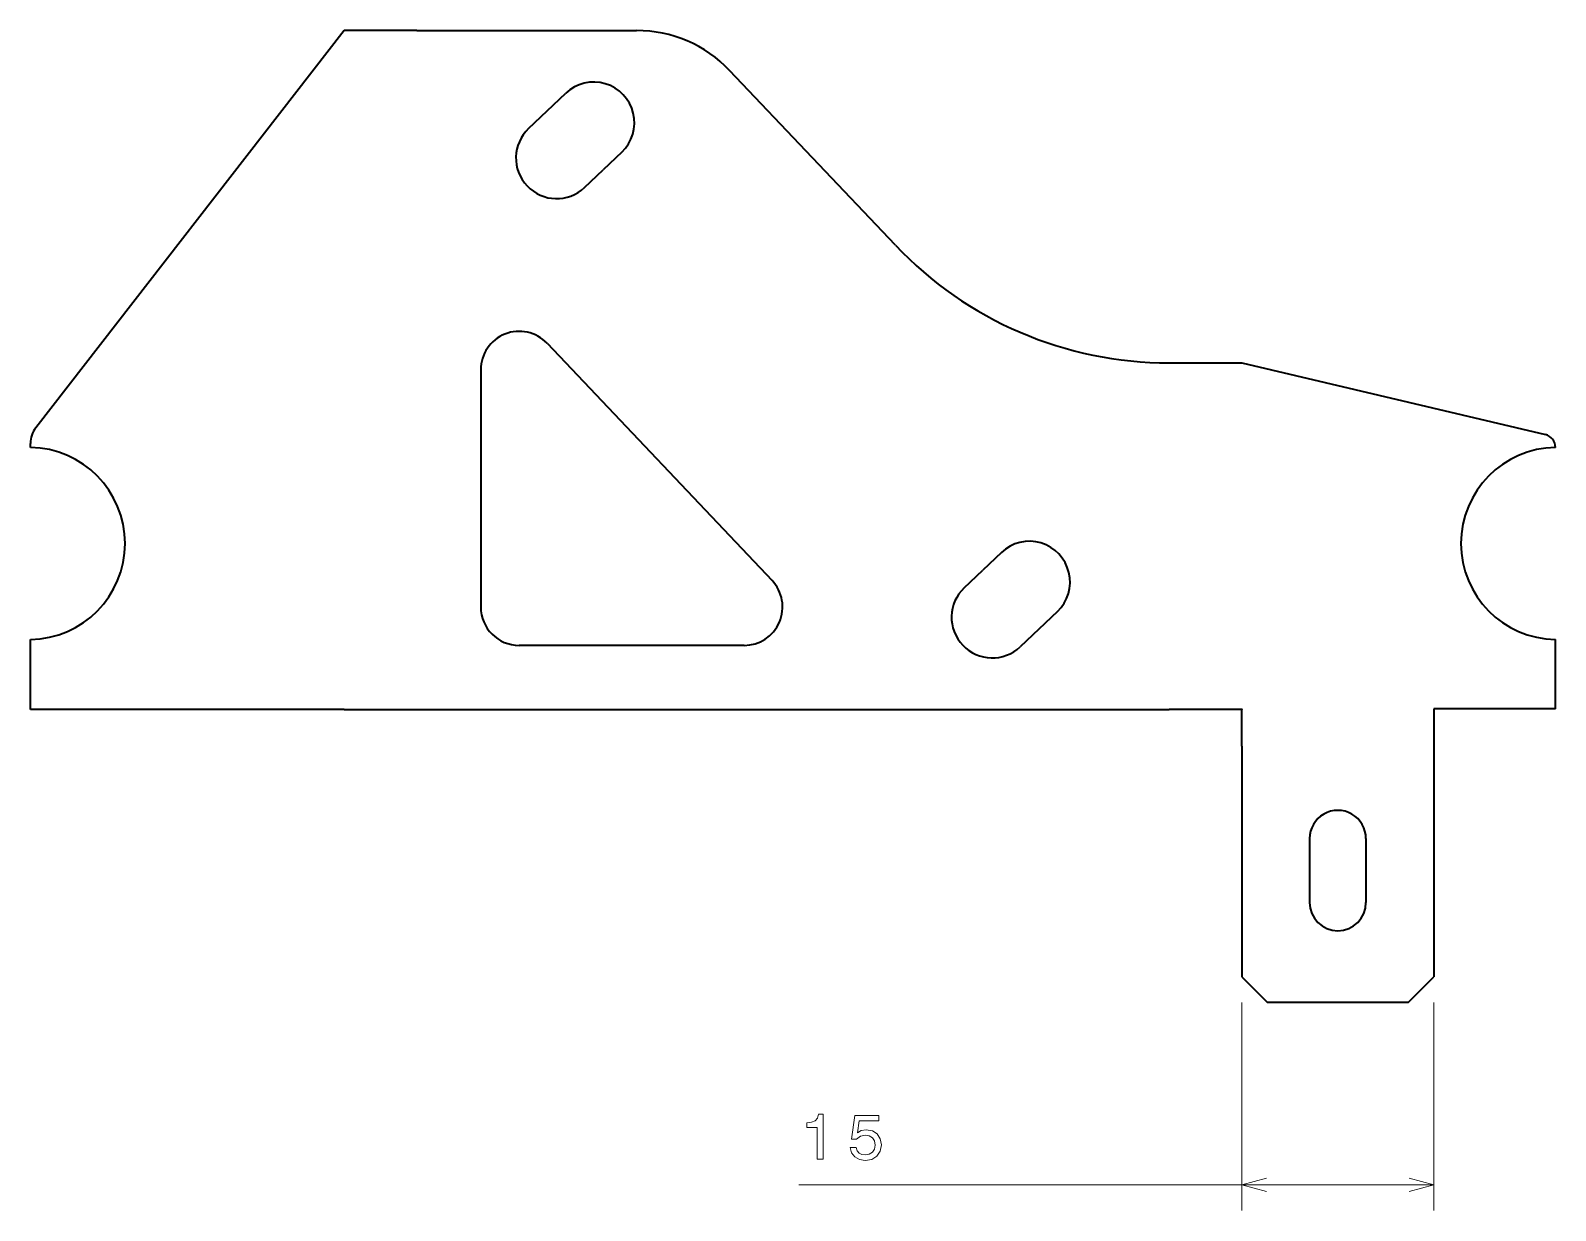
# Model space of a CAD drawing. Extents: x 145 to 265, y 78 to 171.
import ezdxf

# ---------------------------------------------------------------- set-up
doc = ezdxf.new("R2010")
doc.units = 0

msp = doc.modelspace()

# ---------------------------------------------------------------- linework, layer by layer
at = {"color": 7, "lineweight": 35}
for p, q in [((169.965851, 170.522217), (145.886276, 139.517593)), ((185.79837, 146.102661), (203.363602, 127.586937)), ((240.037994, 144.56839), (263.746429, 138.976257)), ((169.965851, 117.522217), (145.465851, 117.522217)), ((175.621918, 117.522217), (234.381927, 117.522217))]:
    msp.add_line(p, q, dxfattribs=at)
at = {"color": 7, "lineweight": 35, "ltscale": 0.141402}
for p, q in [((175.621918, 170.522217), (169.965851, 170.522217)), ((234.381927, 144.56839), (240.037994, 144.56839)), ((169.965851, 117.522217), (175.621918, 117.522217)), ((240.037994, 117.522217), (234.381927, 117.522217))]:
    msp.add_line(p, q, dxfattribs=at)
at = {"color": 7, "lineweight": 35, "ltscale": 0.429325}
msp.add_line((175.621918, 170.522217), (192.794922, 170.522217), dxfattribs=at)
at = {"color": 7, "lineweight": 35, "ltscale": 0.470227}
msp.add_line((212.994904, 153.758972), (200.049744, 167.404617), dxfattribs=at)
at = {"color": 7, "lineweight": 35, "ltscale": 0.05}
for p, q in [((185.810333, 164.252289), (187.261292, 165.628784)), ((184.359375, 162.875809), (185.810333, 164.252289)), ((191.631622, 161.021957), (190.180664, 159.645477)), ((188.729691, 158.268997), (190.180664, 159.645477)), ((221.274155, 129.775436), (219.823181, 128.398956)), ((218.372223, 127.022469), (219.823181, 128.398956)), ((225.64447, 125.168617), (224.193512, 123.792137)), ((224.193512, 123.792137), (222.742554, 122.415657))]:
    msp.add_line(p, q, dxfattribs=at)
at = {"color": 7, "lineweight": 35, "ltscale": 0.462893}
msp.add_line((180.621918, 144.037933), (180.621918, 125.522217), dxfattribs=at)
at = {"color": 7, "lineweight": 35, "ltscale": 0.007864}
msp.add_line((145.465851, 137.976257), (145.465851, 138.290833), dxfattribs=at)
at = {"color": 7, "lineweight": 35, "ltscale": 0.136399}
msp.add_line((145.465851, 117.522217), (145.465851, 122.97818), dxfattribs=at)
at = {"color": 7, "lineweight": 35, "ltscale": 0.135245}
msp.add_line((264.537994, 117.568398), (264.537994, 122.97818), dxfattribs=at)
at = {"color": 7, "lineweight": 35, "ltscale": 0.439131}
msp.add_line((201.187149, 122.522217), (183.621918, 122.522217), dxfattribs=at)
at = {"color": 7, "lineweight": 35, "ltscale": 0.073072}
for p, q in [((240.037994, 114.645523), (240.037994, 117.568398)), ((255.037994, 117.568398), (255.037994, 114.645523))]:
    msp.add_line(p, q, dxfattribs=at)
at = {"color": 7, "lineweight": 35, "ltscale": 0.001155}
msp.add_line((240.037994, 117.568398), (240.037994, 117.522217), dxfattribs=at)
at = {"color": 7, "lineweight": 35, "ltscale": 0.2375}
msp.add_line((264.537994, 117.568398), (255.037994, 117.568398), dxfattribs=at)
at = {"color": 7, "lineweight": 35, "ltscale": 0.45}
for p, q in [((240.037994, 114.645523), (240.037994, 96.645523)), ((255.037994, 114.645523), (255.037994, 96.645523))]:
    msp.add_line(p, q, dxfattribs=at)
at = {"color": 7, "lineweight": 35, "ltscale": 0.125}
for p, q in [((245.337997, 107.445526), (245.337997, 102.445526)), ((249.738007, 107.445526), (249.738007, 102.445526))]:
    msp.add_line(p, q, dxfattribs=at)
at = {"color": 7, "lineweight": 35, "ltscale": 0.070711}
for p, q in [((240.037994, 96.645523), (242.037994, 94.645523)), ((253.037994, 94.645523), (255.037994, 96.645523))]:
    msp.add_line(p, q, dxfattribs=at)
at = {"color": 7, "lineweight": 13, "ltscale": 0.405954}
for p, q in [((240.037994, 94.645523), (240.037994, 78.407349)), ((255.037994, 94.645523), (255.037994, 78.407349))]:
    msp.add_line(p, q, dxfattribs=at)
at = {"color": 7, "lineweight": 35, "ltscale": 0.275}
msp.add_line((253.037994, 94.645523), (242.037994, 94.645523), dxfattribs=at)
at = {"color": 7, "lineweight": 13}
msp.add_line((205.459869, 80.407349), (255.037994, 80.407349), dxfattribs=at)
for points in [[(206.887115, 82.407349), (207.346039, 82.407349), (207.346039, 85.932564), (207.003098, 85.932564), (206.912323, 85.624931), (206.730774, 85.418152), (206.453384, 85.297119), (206.070099, 85.256775), (206.070099, 84.898705), (206.887115, 84.898705)], [(209.463196, 83.320175), (209.574142, 82.906631), (209.821259, 82.583862), (210.184372, 82.382133), (210.648346, 82.30648), (211.157715, 82.397263), (211.556122, 82.644379), (211.808289, 83.03775), (211.904114, 83.542076), (211.818375, 84.011093), (211.576309, 84.37925), (211.198059, 84.61628), (210.708862, 84.702019), (210.330627, 84.641495), (210.038116, 84.475075), (210.179321, 85.418152), (211.712463, 85.418152), (211.712463, 85.831703), (209.841431, 85.831703), (209.564056, 83.975792), (209.967514, 83.975792), (210.260025, 84.212822), (210.633224, 84.298561), (210.955978, 84.24308), (211.20311, 84.081703), (211.359436, 83.834579), (211.414917, 83.516861), (211.359436, 83.199135), (211.198059, 82.952019), (210.950943, 82.795677), (210.633224, 82.740204), (210.365921, 82.775505), (210.159149, 82.891495), (210.007858, 83.073051), (209.932205, 83.320175)]]:
    msp.add_lwpolyline(points, close=True, dxfattribs=at)
for points in [[(241.969849, 80.924988), (240.037994, 80.407349), (241.969849, 79.889709)], [(253.106155, 79.889709), (255.037994, 80.407349), (253.106155, 80.924988)]]:
    msp.add_lwpolyline(points, dxfattribs=at)
at = {"color": 7, "lineweight": 35}
for centre, radius, start, end in [((192.794922, 160.522217), 10, 43.491001, 90.000003), ((189.446457, 163.325363), 3.175, 313.491002, 133.491007), ((186.544525, 160.572403), 3.175, 133.491007, 313.491002), ((234.381927, 174.048126), 29.479721, 223.491006, 269.999997), ((183.621918, 144.037933), 3, 43.491001, 180.000005), ((147.465851, 138.290833), 2, 142.165497, 179.999995), ((263.510559, 137.976257), 1.027441, 360, 76.728146), ((145.34584, 130.477219), 7.5, 270.916773, 89.083227), ((264.65799, 130.477219), 7.5, 90.916771, 269.083229), ((223.45932, 127.472031), 3.175, 313.491002, 133.491007), ((201.187149, 125.522217), 3, 269.999997, 43.491001), ((220.557388, 124.719063), 3.175, 133.491007, 313.491002), ((183.621918, 125.522217), 3, 180.000005, 269.999997), ((247.537994, 107.445526), 2.2, 0, 180.000005), ((247.537994, 102.445526), 2.2, 180.000005, 0)]:
    msp.add_arc(centre, radius, start, end, dxfattribs=at)

doc.saveas('drawing.dxf')
